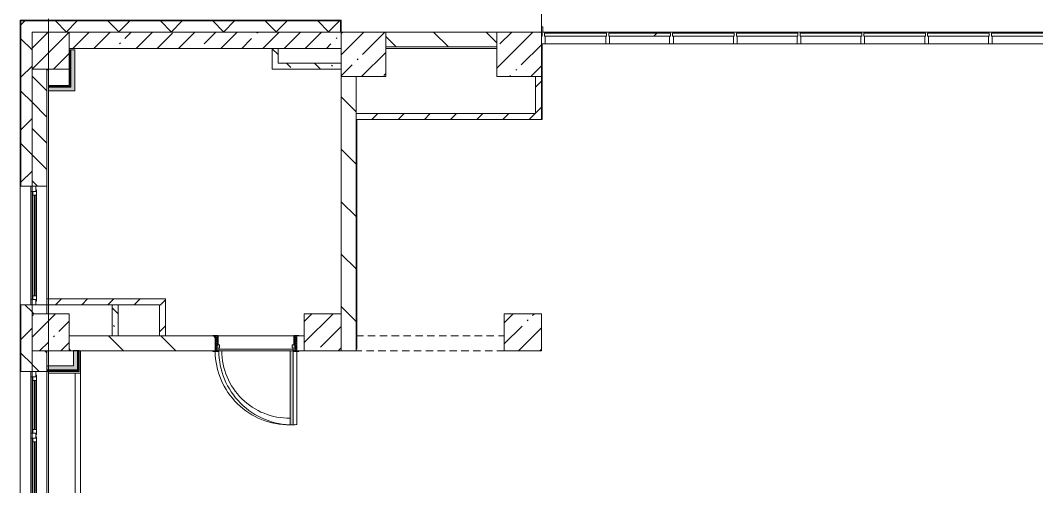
# Model space of a CAD drawing. Header units: millimetres. Extents: x 81663 to 277412, y -8553 to 29000.
# Drawn here: x 147960 to 161668, y 9067 to 15358 of the extents above; entities that cross this region are included whole.
import ezdxf

# ---------------------------------------------------------------- set-up
doc = ezdxf.new("R2010")
doc.units = ezdxf.units.MM
doc.linetypes.add('200_ШТРИХ__ш1_п0_6_', pattern=[160, 100, -60])
for name, color, linetype, lineweight in [('A-DETL-MBND', 7, '200_ШТРИХ__ш1_п0_6_', 9), ('A-GLAZ-2', 7, 'Continuous', 5), ('A-GLAZ-CURT-2', 7, 'Continuous', 5), ('A-GLAZ-CWMG-2', 7, 'Continuous', 5), ('A-WALL', 7, 'Continuous', 9), ('A-WALL-4', 7, 'Continuous', 5), ('I-WALL-3', 7, 'Continuous', 5), ('S-COLS-1', 7, 'Continuous', 5), ('Оси', 7, 'Continuous', 9)]:
    doc.layers.add(name, color=color, linetype=linetype, lineweight=lineweight)
for name, color, linetype, lineweight, true_color in [('A-DOOR-2', 7, 'Continuous', 5, 0xe2e2e2), ('A-DOOR-3', 7, 'Continuous', 5, 0xaaaaaa), ('A-DOOR-FRAM-1', 7, 'Continuous', 5, 0xe2e2e2), ('A-DOOR-FRAM-3', 7, 'Continuous', 5, 0xaaaaaa), ('A-FLOR-2', 7, 'Continuous', 5, 0xaaaaaa), ('I-WALL-2', 7, 'Continuous', 9, 0xe7e7e7), ('I-WALL-5', 7, 'Continuous', 5, 0x787878)]:
    doc.layers.add(name, color=color, linetype=linetype, lineweight=lineweight, true_color=true_color)
pattern_1 = [(45, (148228.23, 0), (-285.123, 285.123), []), (45, (148513.35, 0), (-285.123, 285.123), [504.031, -100.806, 16.764, -84.042])]
pattern_2 = [(135, (148228.23, 0), (-353.553, -353.553), [])]
pattern_3 = [(45, (148228.23, 0), (-353.553, 353.553), []), (135, (148228.23, 0), (-353.553, -353.553), [])]
pattern_4 = [(45, (148228.23, 0), (-176.7767, 176.7767), [])]
pattern_5 = [(135, (148228.23, 0), (-377.17, -377.17), [533.4, -88.9, 17.78, -88.9]), (135, (148228.23, 376.94), (-377.17, -377.17), []), (50, (148228.23, 0), (637.645, -55.787), [66.675, -733.425]), (355, (148228.2, 0), (-123.35, 668.7), [53.34, -586.74]), (100.451, (148281.37, -4.65), (514.3, 612.908), [56.665, -623.315]), (46.184, (148228.2, 177.8), (948.776, -147.15), [100.01, -1100.137]), (96.636, (148307.3, 165.5), (830.91, 865.997), [85, -934.973]), (351.184, (148228.2, 177.8), (830.92, 865.99), [80.01, -880.11]), (21, (148317.13, 133.35), (530.65, -357.928), [66.675, -733.425]), (326, (148317.1, 133.35), (216.308, 644.658), [53.34, -586.74]), (71.451, (148361.35, 103.5), (746.96, 286.724), [56.665, -623.315]), (37.5, (148228.23, 0), (10.8105, 295.9426), [16.764, -562.864, 16.764, -578.866, -588.962]), (37.5, (148228.23, 0), (10.8105, 295.9426), [-1175.258, 16.764, -572.198]), (7.5, (148228.23, 0), (233.869, 350.632), [16.764, -322.834, 16.764, -549.529, -224.472]), (7.5, (148228.23, 0), (233.869, 350.632), [-905.891, 16.764, -207.708]), (327.5, (148029.98, 0), (474.568, -20.0513), [16.764, -205.486, 16.764, -676.656, -920.115]), (327.5, (148029.98, 0), (474.568, -20.0513), [-915.67, 16.764, -903.351]), (317.5, (147941.1, 0), (518.452, 88.993), [16.764, -272.161, 16.764, -443.738, -653.415]), (317.5, (147941.1, 0), (518.452, 88.993), [-749.427, 16.764, -636.65])]
pattern_6 = [(45, (148228.2, 0), (-530.33, 530.33), []), (135, (148228.2, 0), (-530.33, -530.33), [])]

# ---------------------------------------------------------------- blocks, each defined once
blk = doc.blocks.new('BSC_Колонна _Прямоугольная - 500х500-V52-2_5_3_птичка')
at = {"layer": 'S-COLS-1'}
h = blk.add_hatch(dxfattribs=at)
h.set_pattern_fill('FP_85', color=256, style=0, pattern_type=2)
h.set_pattern_definition([(45, (-140, -14950), (-285.123, 285.123), []), (45, (145.12, -14950), (-285.123, 285.123), [504.031, -100.806, 16.764, -84.042])])
h.paths.add_polyline_path([(-250, -250), (250, -250), (250, 250), (-250, 250)])
for p, q in [((250, 250), (-250, 250)), ((-250, 250), (-250, -250)), ((250, -250), (250, 250)), ((-250, -250), (250, -250))]:
    blk.add_line(p, q, dxfattribs=at)
blk = doc.blocks.new('110_Дверь_СКБ_1Ст_Внутренняя1 - Д-4к_п__1100x2100h_Артистические EI30-33310874-2_5_3_птичка')
at = {"layer": 'A-DOOR-2'}
h = blk.add_hatch(color=256, dxfattribs=at)
h.paths.add_polyline_path([(512.5, 100), (512.5, 60), (502.5, 60), (502.5, 20), (537.5, 20), (537.5, 100)])
h.paths.add_polyline_path([(-487.5, 100), (-512.5, 100), (-512.5, 20), (-477.5, 20), (-477.5, 60), (-487.5, 60)])
at = {"layer": 'A-DOOR-3'}
h = blk.add_hatch(dxfattribs=at)
h.set_pattern_fill('FP_63', color=256, style=0, pattern_type=2)
h.set_pattern_definition([(135, (1751.41, 164.685), (-14.14214, -14.14214), []), (225, (1751.41, 164.685), (14.14214, -14.14214), [])])
h.paths.add_polyline_path([(537.5, 100), (537.5, -100), (562.5, -100), (562.5, 100)])
at = {"layer": 'A-DOOR-FRAM-1'}
for points in [[(-447.5, 1100), (-487.5, 1100), (-487.5, 100), (-447.5, 100), (-447.5, 935.9)], [(-567.5, 108), (-567.5, 100), (-497.5, 100), (-497.5, 108)], [(-497.5, 20), (-512.5, 20), (-512.5, -100), (-497.5, -100)], [(592.5, 108), (522.5, 108), (522.5, 100), (592.5, 100)], [(537.5, 20), (522.5, 20), (522.5, -100), (537.5, -100)], [(-567.5, -100), (-567.5, -108), (-497.5, -108), (-497.5, -100)], [(522.5, -100), (522.5, -108), (592.5, -108), (592.5, -100)]]:
    blk.add_hatch(color=256, dxfattribs=at).paths.add_polyline_path(points)
at = {"layer": 'A-DOOR-FRAM-3'}
h = blk.add_hatch(dxfattribs=at)
h.set_pattern_fill('FP_64', color=256, style=0, pattern_type=2)
h.set_pattern_definition([(45, (-371.384, 164.685), (-14.1421, 14.1421), []), (135, (-371.384, 164.685), (-14.1421, -14.1421), [])])
h.paths.add_polyline_path([(-512.5, 100), (-537.5, 100), (-537.5, -100), (-512.5, -100)])
at = {"layer": 'A-DOOR-3'}
for p, q in [((-487.5, 1100), (-487.5, 100)), ((-447.5, 1100), (-487.5, 1100)), ((-447.5, 100), (-447.5, 1100)), ((-487.5, 100), (-447.5, 100))]:
    blk.add_line(p, q, dxfattribs=at)
blk.add_arc((-487.5, 100), 1000, 360, 90, dxfattribs=at)
at = {"layer": 'A-DOOR-FRAM-3'}
for p, q in [((-497.5, 108), (-567.5, 108)), ((-567.5, 108), (-567.5, 100)), ((-567.5, 100), (-497.5, 100)), ((-512.5, 100), (-537.5, 100)), ((-537.5, 100), (-537.5, -100)), ((-487.5, 100), (-512.5, 100)), ((-512.5, 100), (-512.5, 20)), ((-512.5, -100), (-512.5, 100)), ((-497.5, 100), (-512.5, 100)), ((-512.5, 100), (-512.5, 99)), ((-512.5, 99), (-497.5, 99)), ((-512.5, 20), (-477.5, 20)), ((-497.5, 20), (-512.5, 20)), ((-512.5, 20), (-512.5, -100)), ((-497.5, 100), (-497.5, 108)), ((-497.5, 99), (-497.5, 100)), ((-497.5, -100), (-497.5, 20)), ((-487.5, 60), (-487.5, 100)), ((-477.5, 60), (-487.5, 60)), ((-477.5, 20), (-477.5, 60)), ((512.5, 60), (502.5, 60)), ((502.5, 60), (502.5, 20)), ((502.5, 20), (537.5, 20)), ((512.5, 100), (512.5, 60)), ((537.5, 100), (512.5, 100)), ((592.5, 108), (522.5, 108)), ((522.5, 108), (522.5, 100)), ((537.5, 100), (522.5, 100)), ((522.5, 100), (522.5, 99)), ((522.5, 100), (592.5, 100)), ((522.5, 99), (537.5, 99)), ((537.5, 20), (522.5, 20)), ((522.5, 20), (522.5, -100)), ((537.5, 20), (537.5, 100)), ((562.5, 100), (537.5, 100)), ((537.5, 100), (537.5, -100)), ((537.5, 99), (537.5, 100)), ((537.5, -100), (537.5, 20)), ((562.5, -100), (562.5, 100)), ((592.5, 100), (592.5, 108)), ((-497.5, -100), (-567.5, -100)), ((-567.5, -100), (-567.5, -108)), ((-567.5, -108), (-497.5, -108)), ((-537.5, -100), (-512.5, -100)), ((-512.5, -100), (-497.5, -100)), ((-497.5, -108), (-497.5, -100)), ((522.5, -100), (537.5, -100)), ((592.5, -100), (522.5, -100)), ((522.5, -100), (522.5, -108)), ((522.5, -108), (592.5, -108)), ((537.5, -100), (562.5, -100)), ((592.5, -108), (592.5, -100))]:
    blk.add_line(p, q, dxfattribs=at)
blk = doc.blocks.new('BSC_Колонна _Прямоугольная - 500х500-22206884-2_5_3_птичка')
at = {"layer": 'S-COLS-1'}
h = blk.add_hatch(dxfattribs=at)
h.set_pattern_fill('FP_143', color=256, style=0, pattern_type=2)
h.set_pattern_definition([(45, (-6510, -11150), (-285.123, 285.123), []), (45, (-6224.88, -11150), (-285.123, 285.123), [504.031, -100.806, 16.764, -84.042])])
h.paths.add_polyline_path([(-250, -250), (250, -250), (250, 250), (-250, 250), (-250, 71)])
for p, q in [((250, 250), (-250, 250)), ((-250, 250), (-250, -250)), ((250, -250), (250, 250)), ((-250, -250), (250, -250))]:
    blk.add_line(p, q, dxfattribs=at)
blk = doc.blocks.new('BSC_Колонна _Прямоугольная - 500х500-V115-2_5_3_птичка')
at = {"layer": 'S-COLS-1'}
h = blk.add_hatch(dxfattribs=at)
h.set_pattern_fill('FP_144', color=256, style=0, pattern_type=2)
h.set_pattern_definition([(45, (-3810, -11150), (-285.123, 285.123), []), (45, (-3524.88, -11150), (-285.123, 285.123), [504.031, -100.806, 16.764, -84.042])])
h.paths.add_polyline_path([(-250, -250), (250, -250), (250, 250), (-250, 250), (-250, 71)])
for p, q in [((250, 250), (-250, 250)), ((-250, 250), (-250, -250)), ((250, -250), (250, 250)), ((-250, -250), (250, -250))]:
    blk.add_line(p, q, dxfattribs=at)
blk = doc.blocks.new('120_Окно_СКБ_1Ст - 120_Окно_СКБ_1Ст_1600х2500_h_ 2-22959204-2_5_3_птичка')
at = {"layer": 'A-GLAZ-2'}
for p, q in [((-800, -127), (-800, -57)), ((-800, -57), (-730, -57)), ((800, -57), (-800, -57)), ((-730, -127), (-800, -127)), ((-800, -127), (-750, -127)), ((-730, -127), (-750, -127)), ((-750, -127), (-750, -137)), ((-750, -137), (750, -137)), ((750, -137), (-750, -137)), ((-730, -57), (-730, -127)), ((730, -87), (-730, -87)), ((-730, -87), (-730, -127)), ((-680, -137), (-680, -87)), ((-680, -107), (680, -107)), ((680, -117), (-680, -117)), ((680, -137), (680, -87)), ((730, -127), (730, -57)), ((730, -57), (800, -57)), ((730, -127), (730, -87)), ((800, -127), (730, -127)), ((750, -127), (730, -127)), ((750, -127), (800, -127)), ((750, -137), (750, -127)), ((800, -57), (800, -127))]:
    blk.add_line(p, q, dxfattribs=at)
blk = doc.blocks.new('120_Окно_СКБ_2Ст - 120_Окно_СКБ_2Ст 2100х2500 _мал створка справа_-22445857-2_5_3_птичка')
at = {"layer": 'A-GLAZ-2'}
for p, q in [((-1050, -127), (-1050, -57)), ((-1050, -57), (-980, -57)), ((1050, -57), (-1050, -57)), ((-980, -127), (-1050, -127)), ((-1050, -127), (-1000, -127)), ((-980, -127), (-1000, -127)), ((-1000, -127), (-1000, -137)), ((-1000, -137), (170, -137)), ((170, -137), (-1000, -137)), ((-980, -57), (-980, -127)), ((150, -87), (-980, -87)), ((-980, -87), (-980, -127)), ((-930, -137), (-930, -87)), ((-930, -107), (100, -107)), ((100, -117), (-930, -117)), ((100, -137), (100, -87)), ((150, -127), (150, -57)), ((150, -57), (220, -57)), ((150, -127), (150, -87)), ((220, -127), (150, -127)), ((170, -127), (150, -127)), ((170, -127), (200, -127)), ((170, -137), (170, -127)), ((220, -127), (200, -127)), ((200, -127), (200, -137)), ((200, -137), (1000, -137)), ((1000, -137), (200, -137)), ((220, -57), (220, -127)), ((980, -87), (220, -87)), ((220, -87), (220, -127)), ((270, -137), (270, -87)), ((270, -107), (930, -107)), ((930, -117), (270, -117)), ((930, -137), (930, -87)), ((980, -127), (980, -57)), ((980, -57), (1050, -57)), ((980, -127), (980, -87)), ((1050, -127), (980, -127)), ((1000, -127), (980, -127)), ((1000, -127), (1050, -127)), ((1000, -137), (1000, -127)), ((1050, -57), (1050, -127))]:
    blk.add_line(p, q, dxfattribs=at)
blk = doc.blocks.new('BSC_Колонна _Прямоугольная - 500х500-V124-2_5_3_птичка')
at = {"layer": 'S-COLS-1'}
h = blk.add_hatch(dxfattribs=at)
h.set_pattern_fill('FP_152', color=256, style=0, pattern_type=2)
h.set_pattern_definition([(45, (-140, -11150), (-285.123, 285.123), []), (45, (145.12, -11150), (-285.123, 285.123), [504.031, -100.806, 16.764, -84.042])])
h.paths.add_polyline_path([(-250, -250), (250, -250), (250, 250), (-250, 250), (-250, 71)])
for p, q in [((250, 250), (-250, 250)), ((-250, 250), (-250, -250)), ((250, -250), (250, 250)), ((-250, -250), (250, -250))]:
    blk.add_line(p, q, dxfattribs=at)
blk = doc.blocks.new('Системная панель - Стекло - 40мм-23997895-2_5_3_птичка')
at = {"layer": 'A-GLAZ-CURT-2'}
for p, q in [((420, 0), (-420, 0)), ((-420, 0), (-420, -40)), ((420, -40), (420, 0)), ((-420, -40), (420, -40))]:
    blk.add_line(p, q, dxfattribs=at)
blk = doc.blocks.new('Прямоугольный импост - Импост структурный с накладкой - 160мм-23771928-2_5_3_птичка')
at = {"layer": 'A-GLAZ-CWMG-2'}
for p, q in [((7630, 15200), (6810, 15200)), ((7630, 15043), (6810, 15043))]:
    blk.add_line(p, q, dxfattribs=at)
blk = doc.blocks.new('Прямоугольный импост - Импост структурный с накладкой - 160мм-23997897-2_5_3_птичка')
at = {"layer": 'A-GLAZ-CWMG-2'}
for p, q in [((0, 140), (-50, 140)), ((-50, 140), (-50, 40)), ((0, 40), (0, 140)), ((-50, 40), (-40, 40)), ((-40, 0), (-50, 0)), ((-50, 0), (-50, -17)), ((-40, 40), (-40, 0)), ((-10, 0), (-10, 40)), ((-10, 40), (0, 40)), ((0, 0), (-10, 0)), ((0, -17), (0, 0)), ((-50, -17), (0, -17))]:
    blk.add_line(p, q, dxfattribs=at)
blk = doc.blocks.new('Системная панель - Стекло - 40мм-23997898-2_5_3_птичка')
at = {"layer": 'A-GLAZ-CURT-2'}
h = blk.add_hatch(dxfattribs=at)
h.set_pattern_fill('FP_156', color=256, style=0, pattern_type=2)
h.set_pattern_definition([(45, (-13750.1, -14683), (-1414.21, 1414.21), [1000, -3000]), (45, (-14750.1, -15183), (-1414.21, 1414.21), [3000, -1000]), (45, (-12750.1, -15683), (-1414.21, 1414.21), [1000, -3000])])
h.paths.add_polyline_path([(420, -40), (420, 0), (-420, 0), (-420, -40)])
for p, q in [((420, 0), (-420, 0)), ((-420, 0), (-420, -40)), ((-420, -40), (420, -40)), ((420, -40), (420, 0))]:
    blk.add_line(p, q, dxfattribs=at)
blk = doc.blocks.new('Прямоугольный импост - Импост структурный с накладкой - 160мм-23771920-2_5_3_птичка')
at = {"layer": 'A-GLAZ-CWMG-2'}
for p, q in [((13660, 15200), (12840, 15200)), ((13660, 15043), (12840, 15043))]:
    blk.add_line(p, q, dxfattribs=at)
blk = doc.blocks.new('Прямоугольный импост - Импост структурный с накладкой - 160мм-23997894-2_5_3_птичка')
at = {"layer": 'A-GLAZ-CWMG-2'}
for p, q in [((-25, 40), (-25, 140)), ((-25, 140), (25, 140)), ((25, 140), (25, 40)), ((-15, 40), (-25, 40)), ((-25, -17), (-25, 0)), ((-25, 0), (-15, 0)), ((-15, 0), (-15, 40)), ((15, 40), (15, 0)), ((25, 40), (15, 40)), ((15, 0), (25, 0)), ((25, 0), (25, -17)), ((25, -17), (-25, -17))]:
    blk.add_line(p, q, dxfattribs=at)
blk = doc.blocks.new('Системная панель - Стекло - 40мм-23997899-2_5_3_птичка')
at = {"layer": 'A-GLAZ-CURT-2'}
for p, q in [((415, 0), (-415, 0)), ((-415, 0), (-415, -40)), ((415, -40), (415, 0)), ((-415, -40), (415, -40))]:
    blk.add_line(p, q, dxfattribs=at)
blk = doc.blocks.new('Прямоугольный импост - Импост структурный с накладкой - 160мм-23771909-2_5_3_птичка')
at = {"layer": 'A-GLAZ-CWMG-2'}
for p, q in [((11930, 15200), (11120, 15200)), ((11930, 15043), (11120, 15043))]:
    blk.add_line(p, q, dxfattribs=at)
blk = doc.blocks.new('Системная панель - Стекло - 40мм-V131-2_5_3_птичка')
at = {"layer": 'A-GLAZ-CURT-2'}
for p, q in [((415, 0), (-415, 0)), ((-415, 0), (-415, -40)), ((415, -40), (415, 0)), ((-415, -40), (415, -40))]:
    blk.add_line(p, q, dxfattribs=at)
blk = doc.blocks.new('Системная панель - Стекло - 40мм-V132-2_5_3_птичка')
at = {"layer": 'A-GLAZ-CURT-2'}
for p, q in [((415, 0), (-415, 0)), ((-415, 0), (-415, -40)), ((415, -40), (415, 0)), ((-415, -40), (415, -40))]:
    blk.add_line(p, q, dxfattribs=at)
blk = doc.blocks.new('Системная панель - Стекло - 40мм-V133-2_5_3_птичка')
at = {"layer": 'A-GLAZ-CURT-2'}
h = blk.add_hatch(dxfattribs=at)
h.set_pattern_fill('FP_158', color=256, style=0, pattern_type=2)
h.set_pattern_definition([(45, (-8585, -14683), (-1414.21, 1414.21), [1000, -3000]), (45, (-9585, -15183), (-1414.21, 1414.21), [3000, -1000]), (45, (-7585, -15683), (-1414.21, 1414.21), [1000, -3000])])
h.paths.add_polyline_path([(415, -40), (415, 0), (-415, 0), (-415, -40), (47, -40)])
for p, q in [((415, 0), (-415, 0)), ((-415, 0), (-415, -40)), ((415, -40), (415, 0)), ((-415, -40), (415, -40))]:
    blk.add_line(p, q, dxfattribs=at)
blk = doc.blocks.new('Системная панель - Стекло - 40мм-V134-2_5_3_птичка')
at = {"layer": 'A-GLAZ-CURT-2'}
for p, q in [((415, 0), (-415, 0)), ((-415, 0), (-415, -40)), ((415, -40), (415, 0)), ((-415, -40), (415, -40))]:
    blk.add_line(p, q, dxfattribs=at)
blk = doc.blocks.new('Системная панель - Стекло - 40мм-V135-2_5_3_птичка')
at = {"layer": 'A-GLAZ-CURT-2'}
for p, q in [((415, 0), (-415, 0)), ((-415, 0), (-415, -40)), ((415, -40), (415, 0)), ((-415, -40), (415, -40))]:
    blk.add_line(p, q, dxfattribs=at)
blk = doc.blocks.new('Зашивка приборов отопления42 - Зашивка приборов отопления-33374801-2_5_3_птичка')
at = {"layer": 'A-WALL-4'}
for p, q in [((37472, 23439), (35372, 23439)), ((37472, 23079), (37472, 23439)), ((35372, 23079), (37472, 23079)), ((37472, 23079), (35372, 23079)), ((37472, 23004), (37472, 23079)), ((35372, 23004), (37472, 23004))]:
    blk.add_line(p, q, dxfattribs=at)

msp = doc.modelspace()

# ---------------------------------------------------------------- hatches: boundary and pattern name
at = {"layer": 'A-WALL-4'}
h = msp.add_hatch(dxfattribs=at)
h.set_pattern_fill('FP_48', color=256, style=0, pattern_type=2)
h.set_pattern_definition(pattern_3)
h.paths.add_polyline_path([(148118.2, -100), (148118.2, 5220), (147968.2, 5220), (147968.2, -100)])
h.paths.add_polyline_path([(147968.2, 7320), (148118.2, 7320), (148118.2, 8520), (147968.2, 8520), (147968.2, 7750.3)])
h.paths.add_polyline_path([(148012.5, 10620), (148118.2, 10620), (148118.2, 11520), (147968.2, 11520), (147968.2, 10620)])
h.paths.add_polyline_path([(148118.2, 13120), (148118.2, 15350), (147968.2, 15350), (147968.2, 13120)])
h = msp.add_hatch(dxfattribs=at)
h.set_pattern_fill('FP_48', color=256, style=0, pattern_type=2)
h.set_pattern_definition(pattern_3)
h.paths.add_polyline_path([(152280.2, 15200), (152280.2, 15350), (148118.2, 15350), (148118.2, 15200), (151722.6, 15200)])
h = msp.add_hatch(dxfattribs=at)
h.set_pattern_fill('FP_58', color=256, style=0, pattern_type=2)
h.set_pattern_definition([(135, (148228.23, 0), (-176.7767, -176.7767), [])])
h.paths.add_polyline_path([(148318.2, 7900), (148318.2, 8520), (148118.2, 8520), (148118.2, 7900)])
h.paths.add_polyline_path([(148118.2, 10620), (148318.2, 10620), (148318.2, 10900), (148118.2, 10900), (148118.2, 10642.6)])
h.paths.add_polyline_path([(148118.2, 11400), (148318.2, 11400), (148318.2, 11520), (148118.2, 11520)])
h.paths.add_polyline_path([(148318.2, 13120), (148318.2, 14700), (148118.2, 14700), (148118.2, 13120)])
at = {"layer": 'I-WALL-2'}
for points in [[(148693.2, 14405), (148693.2, 14960), (148643.2, 14960), (148643.2, 14405)], [(148643.2, 14405), (148643.2, 14455), (148338.2, 14455), (148338.2, 14405), (148618.2, 14405)], [(148729.2, 10695), (148729.2, 10905), (148679.2, 10905), (148679.2, 10695)], [(148318.2, 10645), (148729.2, 10645), (148729.2, 10695), (148318.2, 10695)]]:
    msp.add_hatch(color=256, dxfattribs=at).paths.add_polyline_path(points)
at = {"layer": 'I-WALL-3'}
h = msp.add_hatch(dxfattribs=at)
h.set_pattern_fill('FP_56', color=256, style=0, pattern_type=2)
h.set_pattern_definition(pattern_1)
h.paths.add_polyline_path([(150795.1, 14980), (152288.2, 14980), (152288.2, 15200), (148618.2, 15200), (148618.2, 14980), (148940.1, 14980)])
h = msp.add_hatch(dxfattribs=at)
h.set_pattern_fill('FP_59', color=256, style=0, pattern_type=2)
h.set_pattern_definition(pattern_2)
h.paths.add_polyline_path([(154388.2, 15000), (154388.2, 15200), (152888.2, 15200), (152888.2, 15000), (153577.7, 15000)])
h = msp.add_hatch(dxfattribs=at)
h.set_pattern_fill('FP_59', color=256, style=0, pattern_type=2)
h.set_pattern_definition(pattern_2)
h.paths.add_polyline_path([(152488.2, 10900), (152488.2, 14600), (152288.2, 14600), (152288.2, 10900)])
h = msp.add_hatch(dxfattribs=at)
h.set_pattern_fill('FP_60', color=256, style=0, pattern_type=2)
h.set_pattern_definition(pattern_4)
h.paths.add_polyline_path([(154988.2, 14100), (154988.2, 14600), (154908.2, 14600), (154908.2, 14100)])
h = msp.add_hatch(dxfattribs=at)
h.set_pattern_fill('FP_160', color=256, style=0, pattern_type=2)
h.set_pattern_definition(pattern_6)
h.paths.add_polyline_path([(148338.2, 14467.5), (148618.2, 14467.5), (148618.2, 14480), (148338.2, 14480)])
h = msp.add_hatch(dxfattribs=at)
h.set_pattern_fill('FP_160', color=256, style=0, pattern_type=2)
h.set_pattern_definition(pattern_6)
h.paths.add_polyline_path([(148338.2, 14455), (148630.7, 14455), (148630.7, 14467.5), (148338.2, 14467.5)])
h = msp.add_hatch(dxfattribs=at)
h.set_pattern_fill('FP_60', color=256, style=0, pattern_type=2)
h.set_pattern_definition(pattern_4)
h.paths.add_polyline_path([(154988.2, 14020), (154988.2, 14100), (152488.2, 14100), (152488.2, 14020), (154505.2, 14020)])
h = msp.add_hatch(dxfattribs=at)
h.set_pattern_fill('FP_60', color=256, style=0, pattern_type=2)
h.set_pattern_definition(pattern_4)
h.paths.add_polyline_path([(149918.2, 11520), (149918.2, 11600), (148318.2, 11600), (148318.2, 11520), (149838.2, 11520)])
h = msp.add_hatch(dxfattribs=at)
h.set_pattern_fill('FP_60', color=256, style=0, pattern_type=2)
h.set_pattern_definition(pattern_4)
h.paths.add_polyline_path([(149918.2, 11100), (149918.2, 11520), (149838.2, 11520), (149838.2, 11100)])
h = msp.add_hatch(dxfattribs=at)
h.set_pattern_fill('FP_59', color=256, style=0, pattern_type=2)
h.set_pattern_definition(pattern_2)
h.paths.add_polyline_path([(148940.1, 10900), (150588.2, 10900), (150588.2, 11100), (148618.2, 11100), (148618.2, 10900)])
h.paths.add_polyline_path([(151788.2, 10900), (151788.2, 11100), (151688.2, 11100), (151688.2, 10900), (151718.2, 10900)])
at = {"layer": 'I-WALL-5'}
h = msp.add_hatch(dxfattribs=at)
h.set_pattern_fill('FP_69', color=256, style=0, pattern_type=2)
h.set_pattern_definition(pattern_5)
h.paths.add_polyline_path([(151438.2, 14700.7), (151438.2, 14980), (151358.2, 14980), (151358.2, 14700.7)])
h = msp.add_hatch(dxfattribs=at)
h.set_pattern_fill('FP_69', color=256, style=0, pattern_type=2)
h.set_pattern_definition(pattern_5)
h.paths.add_polyline_path([(151438.2, 14700.7), (152288.2, 14700.7), (152288.2, 14780.7), (151438.2, 14780.7)])
h = msp.add_hatch(dxfattribs=at)
h.set_pattern_fill('FP_69', color=256, style=0, pattern_type=2)
h.set_pattern_definition(pattern_5)
h.paths.add_polyline_path([(149278.2, 11100), (149278.2, 11520), (149198.2, 11520), (149198.2, 11100)])
at = {"layer": 'S-COLS-1'}
h = msp.add_hatch(dxfattribs=at)
h.set_pattern_fill('FP_56', color=256, style=0, pattern_type=2)
h.set_pattern_definition(pattern_1)
h.paths.add_polyline_path([(152888.2, 14600), (152888.2, 15200), (152288.2, 15200), (152288.2, 14600), (152650.1, 14600)])
h = msp.add_hatch(dxfattribs=at)
h.set_pattern_fill('FP_56', color=256, style=0, pattern_type=2)
h.set_pattern_definition(pattern_1)
h.paths.add_polyline_path([(154988.2, 14600), (154988.2, 15200), (154388.2, 15200), (154388.2, 14600), (154505.2, 14600)])

# ---------------------------------------------------------------- linework, layer by layer
at = {"layer": 'A-DETL-MBND'}
for p, q in [((154988.2, 15270), (155008.2, 15270)), ((155008.2, 15200), (155008.2, 15270)), ((152488.2, 11100), (154488.2, 11100)), ((154488.2, 10900), (152488.2, 10900))]:
    msp.add_line(p, q, dxfattribs=at)
at = {"layer": 'A-FLOR-2'}
for p, q in [((154988.2, 15200), (154988.2, 20770)), ((154388.2, 14980), (152888.2, 14980)), ((161938.2, 15040), (154998.2, 15040)), ((154998.2, 15040), (154998.2, 14020)), ((152498.2, 14020), (152498.2, 10920)), ((154998.2, 14020), (154988.2, 14020)), ((148773.2, 10900), (148773.2, 10600)), ((150678.2, 10899), (150628.2, 10899)), ((151638.2, 10920), (150638.2, 10920)), ((151688.2, 9905), (151688.2, 10892)), ((152498.2, 10920), (152488.2, 10920))]:
    msp.add_line(p, q, dxfattribs=at)
for radius, start, end in [(1000, 180.45922, 270.57477), (910, 180.06296, 270.62964), (1000, 272.87006, 275.73917)]:
    msp.add_arc((151588.2, 10900), radius, start, end, dxfattribs=at)
at = {"layer": 'A-WALL'}
for p, q in [((148118.2, 15358), (147965.2, 15358)), ((152283.2, 15353), (147965.2, 15353)), ((147965.2, 15353), (147965.2, 13120)), ((152280.2, 15350), (147968.2, 15350)), ((147968.2, 15350), (147968.2, 13120)), ((152280.2, 15200), (152280.2, 15350)), ((152283.2, 15200), (152283.2, 15353)), ((148630.7, 14467.5), (148630.7, 14960)), ((148643.2, 14455), (148643.2, 14960)), ((151438.2, 14980), (151358.2, 14980)), ((148118.2, 14700), (148118.2, 13120)), ((148338.2, 14467.5), (148630.7, 14467.5)), ((148338.2, 14455), (148643.2, 14455)), ((152488.2, 14100), (152488.2, 14020)), ((147965.2, 11520), (147965.2, 10620)), ((147968.2, 11520), (147968.2, 10620)), ((148118.2, 11520), (148118.2, 11400)), ((149278.2, 11520), (149198.2, 11520)), ((149198.2, 11100), (149278.2, 11100)), ((149838.2, 11100), (149918.2, 11100)), ((148118.2, 10900), (148118.2, 10620)), ((148729.2, 10905), (148729.2, 10645)), ((148741.7, 10905), (148741.7, 10632.5)), ((148729.2, 10645), (148318.2, 10645)), ((148741.7, 10632.5), (148318.2, 10632.5))]:
    msp.add_line(p, q, dxfattribs=at)
at = {"layer": 'A-WALL-4'}
for p, q in [((147960.2, 15358), (147960.2, -258)), ((147965.2, 15358), (147960.2, 15358)), ((152288.2, 15358), (148118.2, 15358)), ((152288.2, 15200), (152288.2, 15358)), ((148318.2, 11600), (148318.2, 14700)), ((147960.2, 13120), (148318.2, 13120)), ((148318.2, 11520), (147960.2, 11520)), ((148318.2, 11400), (148318.2, 11520)), ((148318.2, 10900), (148318.2, 8500)), ((147960.2, 10620), (148318.2, 10620))]:
    msp.add_line(p, q, dxfattribs=at)
at = {"layer": 'I-WALL-3'}
for p, q in [((152288.2, 15200), (148618.2, 15200)), ((152288.2, 14980), (152288.2, 15200)), ((154388.2, 15200), (152888.2, 15200)), ((152888.2, 15200), (152888.2, 15000)), ((154388.2, 15000), (154388.2, 15200)), ((148618.2, 14980), (151358.2, 14980)), ((148693.2, 14960), (148618.2, 14960)), ((148693.2, 14405), (148693.2, 14960)), ((151358.2, 14980), (151358.2, 14700.7)), ((151438.2, 14980), (152288.2, 14980)), ((151438.2, 14780.7), (151438.2, 14980)), ((152888.2, 15000), (154388.2, 15000)), ((148338.2, 14690), (148318.2, 14690)), ((148338.2, 14690), (148338.2, 11600)), ((148618.2, 14700), (148618.2, 14480)), ((151358.2, 14700.7), (152288.2, 14700.7)), ((152288.2, 14780.7), (151438.2, 14780.7)), ((152288.2, 14700.7), (152288.2, 14780.7)), ((152288.2, 14600), (152288.2, 11400)), ((152488.2, 14600), (152288.2, 14600)), ((152488.2, 14100), (152488.2, 14600)), ((154988.2, 14600), (154908.2, 14600)), ((154908.2, 14600), (154908.2, 14100)), ((154988.2, 14020), (154988.2, 14600)), ((148618.2, 14480), (148338.2, 14480)), ((148338.2, 14405), (148693.2, 14405)), ((154908.2, 14100), (152488.2, 14100)), ((152488.2, 10900), (152488.2, 14020)), ((152488.2, 14020), (154988.2, 14020)), ((148118.2, 11520), (148118.2, 13120)), ((149918.2, 11600), (148318.2, 11600)), ((148318.2, 11600), (148318.2, 11520)), ((148318.2, 11520), (149198.2, 11520)), ((148338.2, 11520), (148338.2, 11400)), ((149198.2, 11520), (149198.2, 11100)), ((149278.2, 11520), (149838.2, 11520)), ((149278.2, 11100), (149278.2, 11520)), ((149838.2, 11520), (149838.2, 11100)), ((149918.2, 11100), (149918.2, 11600)), ((149198.2, 11100), (148618.2, 11100)), ((149838.2, 11100), (149278.2, 11100)), ((150558.2, 11100), (149918.2, 11100)), ((150628.2, 11100), (151648.2, 11100)), ((151788.2, 11100), (151718.2, 11100)), ((148338.2, 10900), (148338.2, 10695)), ((148618.2, 10900), (150558.2, 10900)), ((148754.2, 10905), (148679.2, 10905)), ((148679.2, 10905), (148679.2, 10695)), ((148754.2, 10620), (148754.2, 10905)), ((151598.2, 10900), (150638.2, 10900)), ((151718.2, 10900), (151788.2, 10900)), ((152288.2, 10900), (152488.2, 10900)), ((148679.2, 10695), (148318.2, 10695)), ((148118.2, 8520), (148118.2, 10620)), ((148318.2, 10620), (148754.2, 10620)), ((148338.2, 10620), (148338.2, 8500))]:
    msp.add_line(p, q, dxfattribs=at)
at = {"layer": 'S-COLS-1'}
for p, q in [((152888.2, 15200), (152288.2, 15200)), ((152288.2, 15200), (152288.2, 14600)), ((152888.2, 15000), (152888.2, 15200)), ((154988.2, 15200), (154388.2, 15200)), ((154388.2, 15200), (154388.2, 14600)), ((154988.2, 14600), (154988.2, 15200)), ((152888.2, 14600), (152888.2, 15000)), ((152288.2, 14600), (152488.2, 14600)), ((152488.2, 14600), (152888.2, 14600)), ((154388.2, 14600), (154988.2, 14600))]:
    msp.add_line(p, q, dxfattribs=at)
at = {"layer": 'Оси'}
msp.add_line((148338.2, 5439), (148338.2, 15380), dxfattribs=at)

# ---------------------------------------------------------------- block references
at = {"layer": 'A-DOOR-3', "rotation": 180}
msp.add_blockref('110_Дверь_СКБ_1Ст_Внутренняя1 - Д-4к_п__1100x2100h_Артистические EI30-33310874-2_5_3_птичка', (151150.7, 11000), dxfattribs=at)
at = {"layer": 'A-GLAZ-2', "rotation": 89.99999999999993}
for name, p in [('120_Окно_СКБ_1Ст - 120_Окно_СКБ_1Ст_1600х2500_h_ 2-22959204-2_5_3_птичка', (148043.2, 12320)), ('120_Окно_СКБ_2Ст - 120_Окно_СКБ_2Ст 2100х2500 _мал створка справа_-22445857-2_5_3_птичка', (148043.2, 9570))]:
    msp.add_blockref(name, p, dxfattribs=at)
at = {"layer": 'A-GLAZ-CURT-2'}
for name, p in [('Системная панель - Стекло - 40мм-23997895-2_5_3_птичка', (155448.2, 15183)), ('Системная панель - Стекло - 40мм-V133-2_5_3_птичка', (156313.2, 15183)), ('Системная панель - Стекло - 40мм-V131-2_5_3_птичка', (157173.2, 15183)), ('Системная панель - Стекло - 40мм-V132-2_5_3_птичка', (158033.2, 15183)), ('Системная панель - Стекло - 40мм-V135-2_5_3_птичка', (158893.2, 15183)), ('Системная панель - Стекло - 40мм-23997899-2_5_3_птичка', (159753.2, 15183)), ('Системная панель - Стекло - 40мм-V134-2_5_3_птичка', (160613.2, 15183)), ('Системная панель - Стекло - 40мм-23997898-2_5_3_птичка', (161478.4, 15183))]:
    msp.add_blockref(name, p, dxfattribs=at)
at = {"layer": 'A-GLAZ-CWMG-2', "rotation": 180}
msp.add_blockref('Прямоугольный импост - Импост структурный с накладкой - 160мм-23997897-2_5_3_птичка', (154988.2, 15183), dxfattribs=at)
at = {"layer": 'A-GLAZ-CWMG-2'}
for name, p in [('Прямоугольный импост - Импост структурный с накладкой - 160мм-23771928-2_5_3_птичка', (148228.2, 0)), ('Прямоугольный импост - Импост структурный с накладкой - 160мм-23771909-2_5_3_птичка', (144788.2, 0)), ('Прямоугольный импост - Импост структурный с накладкой - 160мм-23771909-2_5_3_птичка', (145648.2, 0)), ('Прямоугольный импост - Импост структурный с накладкой - 160мм-23771909-2_5_3_птичка', (146508.2, 0)), ('Прямоугольный импост - Импост структурный с накладкой - 160мм-23771909-2_5_3_птичка', (147368.2, 0)), ('Прямоугольный импост - Импост структурный с накладкой - 160мм-23771909-2_5_3_птичка', (148228.2, 0)), ('Прямоугольный импост - Импост структурный с накладкой - 160мм-23771909-2_5_3_птичка', (149088.2, 0)), ('Прямоугольный импост - Импост структурный с накладкой - 160мм-23771920-2_5_3_птичка', (148228.2, 0))]:
    msp.add_blockref(name, p, dxfattribs=at)
at = {"layer": 'A-GLAZ-CWMG-2', "extrusion": (0, 0, -1), "rotation": 180}
for p in [(-155883.2, 15183), (-156743.2, 15183), (-157603.2, 15183), (-158463.2, 15183), (-159323.2, 15183), (-160183.2, 15183), (-161043.2, 15183)]:
    msp.add_blockref('Прямоугольный импост - Импост структурный с накладкой - 160мм-23997894-2_5_3_птичка', p, dxfattribs=at)
at = {"layer": 'A-WALL-4', "rotation": 90.0000000000001}
msp.add_blockref('Зашивка приборов отопления42 - Зашивка приборов отопления-33374801-2_5_3_птичка', (171777.2, -26871.9), dxfattribs=at)
at = {"layer": 'S-COLS-1'}
for name, p in [('BSC_Колонна _Прямоугольная - 500х500-V52-2_5_3_птичка', (148368.2, 14950)), ('BSC_Колонна _Прямоугольная - 500х500-V124-2_5_3_птичка', (148368.2, 11150)), ('BSC_Колонна _Прямоугольная - 500х500-V115-2_5_3_птичка', (152038.2, 11150)), ('BSC_Колонна _Прямоугольная - 500х500-22206884-2_5_3_птичка', (154738.2, 11150))]:
    msp.add_blockref(name, p, dxfattribs=at)

doc.saveas('drawing.dxf')
